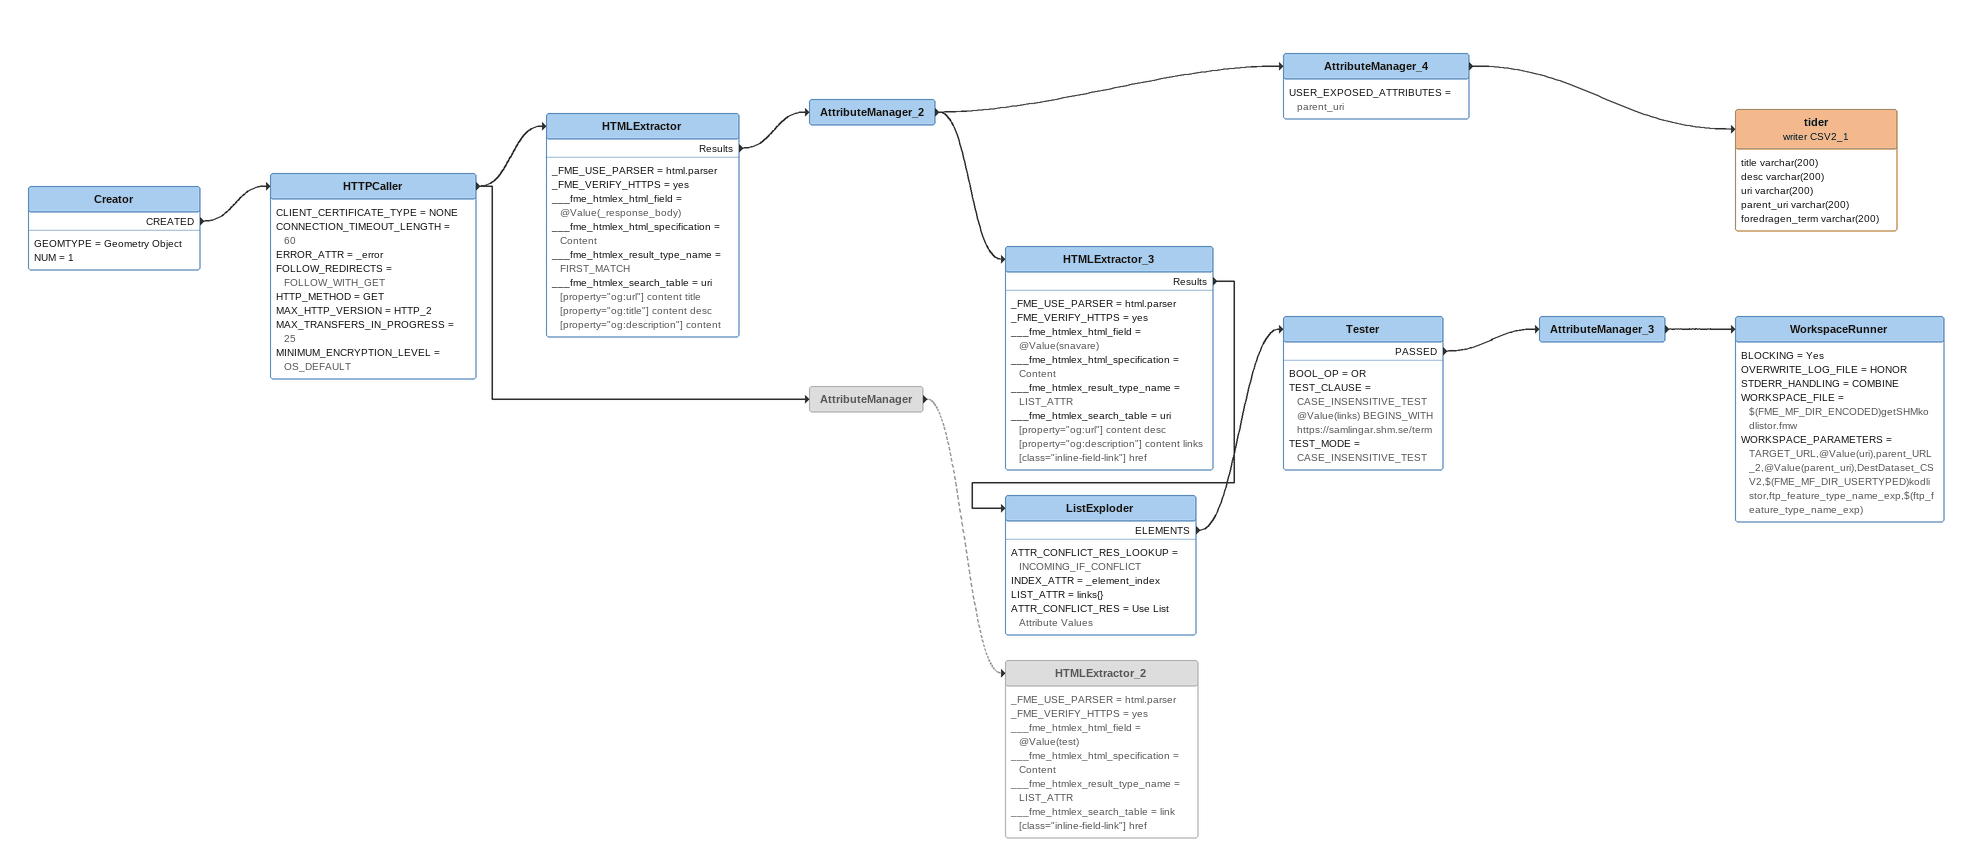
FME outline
Creator
    GEOMTYPE = Geometry Object
    NUM = 1
    CREATED -> HTTPCaller
HTTPCaller
    CLIENT_CERTIFICATE_TYPE = NONE
    CONNECTION_TIMEOUT_LENGTH = 60
    ERROR_ATTR = _error
    FOLLOW_REDIRECTS = FOLLOW_WITH_GET
    HTTP_METHOD = GET
    MAX_HTTP_VERSION = HTTP_2
    MAX_TRANSFERS_IN_PROGRESS = 25
    MINIMUM_ENCRYPTION_LEVEL = OS_DEFAULT
    -> AttributeManager
    -> HTMLExtractor
HTMLExtractor
    _FME_USE_PARSER = html.parser
    _FME_VERIFY_HTTPS = yes
    ___fme_htmlex_html_field = @Value(_response_body)
    ___fme_htmlex_html_specification = Content
    ___fme_htmlex_result_type_name = FIRST_MATCH
    ___fme_htmlex_search_table = uri [property="og:url"] content title [property="og:title"] content desc [property="og:description"] content
    Results -> AttributeManager_2
AttributeManager_2
    -> HTMLExtractor_3
    -> AttributeManager_4
AttributeManager_4
    USER_EXPOSED_ATTRIBUTES = parent_uri
    -> tider (writer CSV2_1)
tider (writer CSV2_1)
    attributes: title varchar(200), desc varchar(200), uri varchar(200), parent_uri varchar(200), foredragen_term varchar(200)
HTMLExtractor_3
    _FME_USE_PARSER = html.parser
    _FME_VERIFY_HTTPS = yes
    ___fme_htmlex_html_field = @Value(snavare)
    ___fme_htmlex_html_specification = Content
    ___fme_htmlex_result_type_name = LIST_ATTR
    ___fme_htmlex_search_table = uri [property="og:url"] content desc [property="og:description"] content links [class="inline-field-link"] href
    Results -> ListExploder
ListExploder
    ATTR_CONFLICT_RES_LOOKUP = INCOMING_IF_CONFLICT
    INDEX_ATTR = _element_index
    LIST_ATTR = links{}
    ATTR_CONFLICT_RES = Use List Attribute Values
    ELEMENTS -> Tester
Tester
    BOOL_OP = OR
    TEST_CLAUSE = CASE_INSENSITIVE_TEST @Value(links) BEGINS_WITH https://samlingar.shm.se/term
    TEST_MODE = CASE_INSENSITIVE_TEST
    PASSED -> AttributeManager_3
AttributeManager_3
    -> WorkspaceRunner
WorkspaceRunner
    BLOCKING = Yes
    OVERWRITE_LOG_FILE = HONOR
    STDERR_HANDLING = COMBINE
    WORKSPACE_FILE = $(FME_MF_DIR_ENCODED)getSHMkodlistor.fmw
    WORKSPACE_PARAMETERS = TARGET_URL,@Value(uri),parent_URL_2,@Value(parent_uri),DestDataset_CSV2,$(FME_MF_DIR_USERTYPED)kodlistor,ftp_feature_type_name_exp,$(ftp_feature_type_name_exp)
AttributeManager [off]
    -> HTMLExtractor_2 [off]
HTMLExtractor_2 [off]
    _FME_USE_PARSER = html.parser
    _FME_VERIFY_HTTPS = yes
    ___fme_htmlex_html_field = @Value(test)
    ___fme_htmlex_html_specification = Content
    ___fme_htmlex_result_type_name = LIST_ATTR
    ___fme_htmlex_search_table = link [class="inline-field-link"] href
